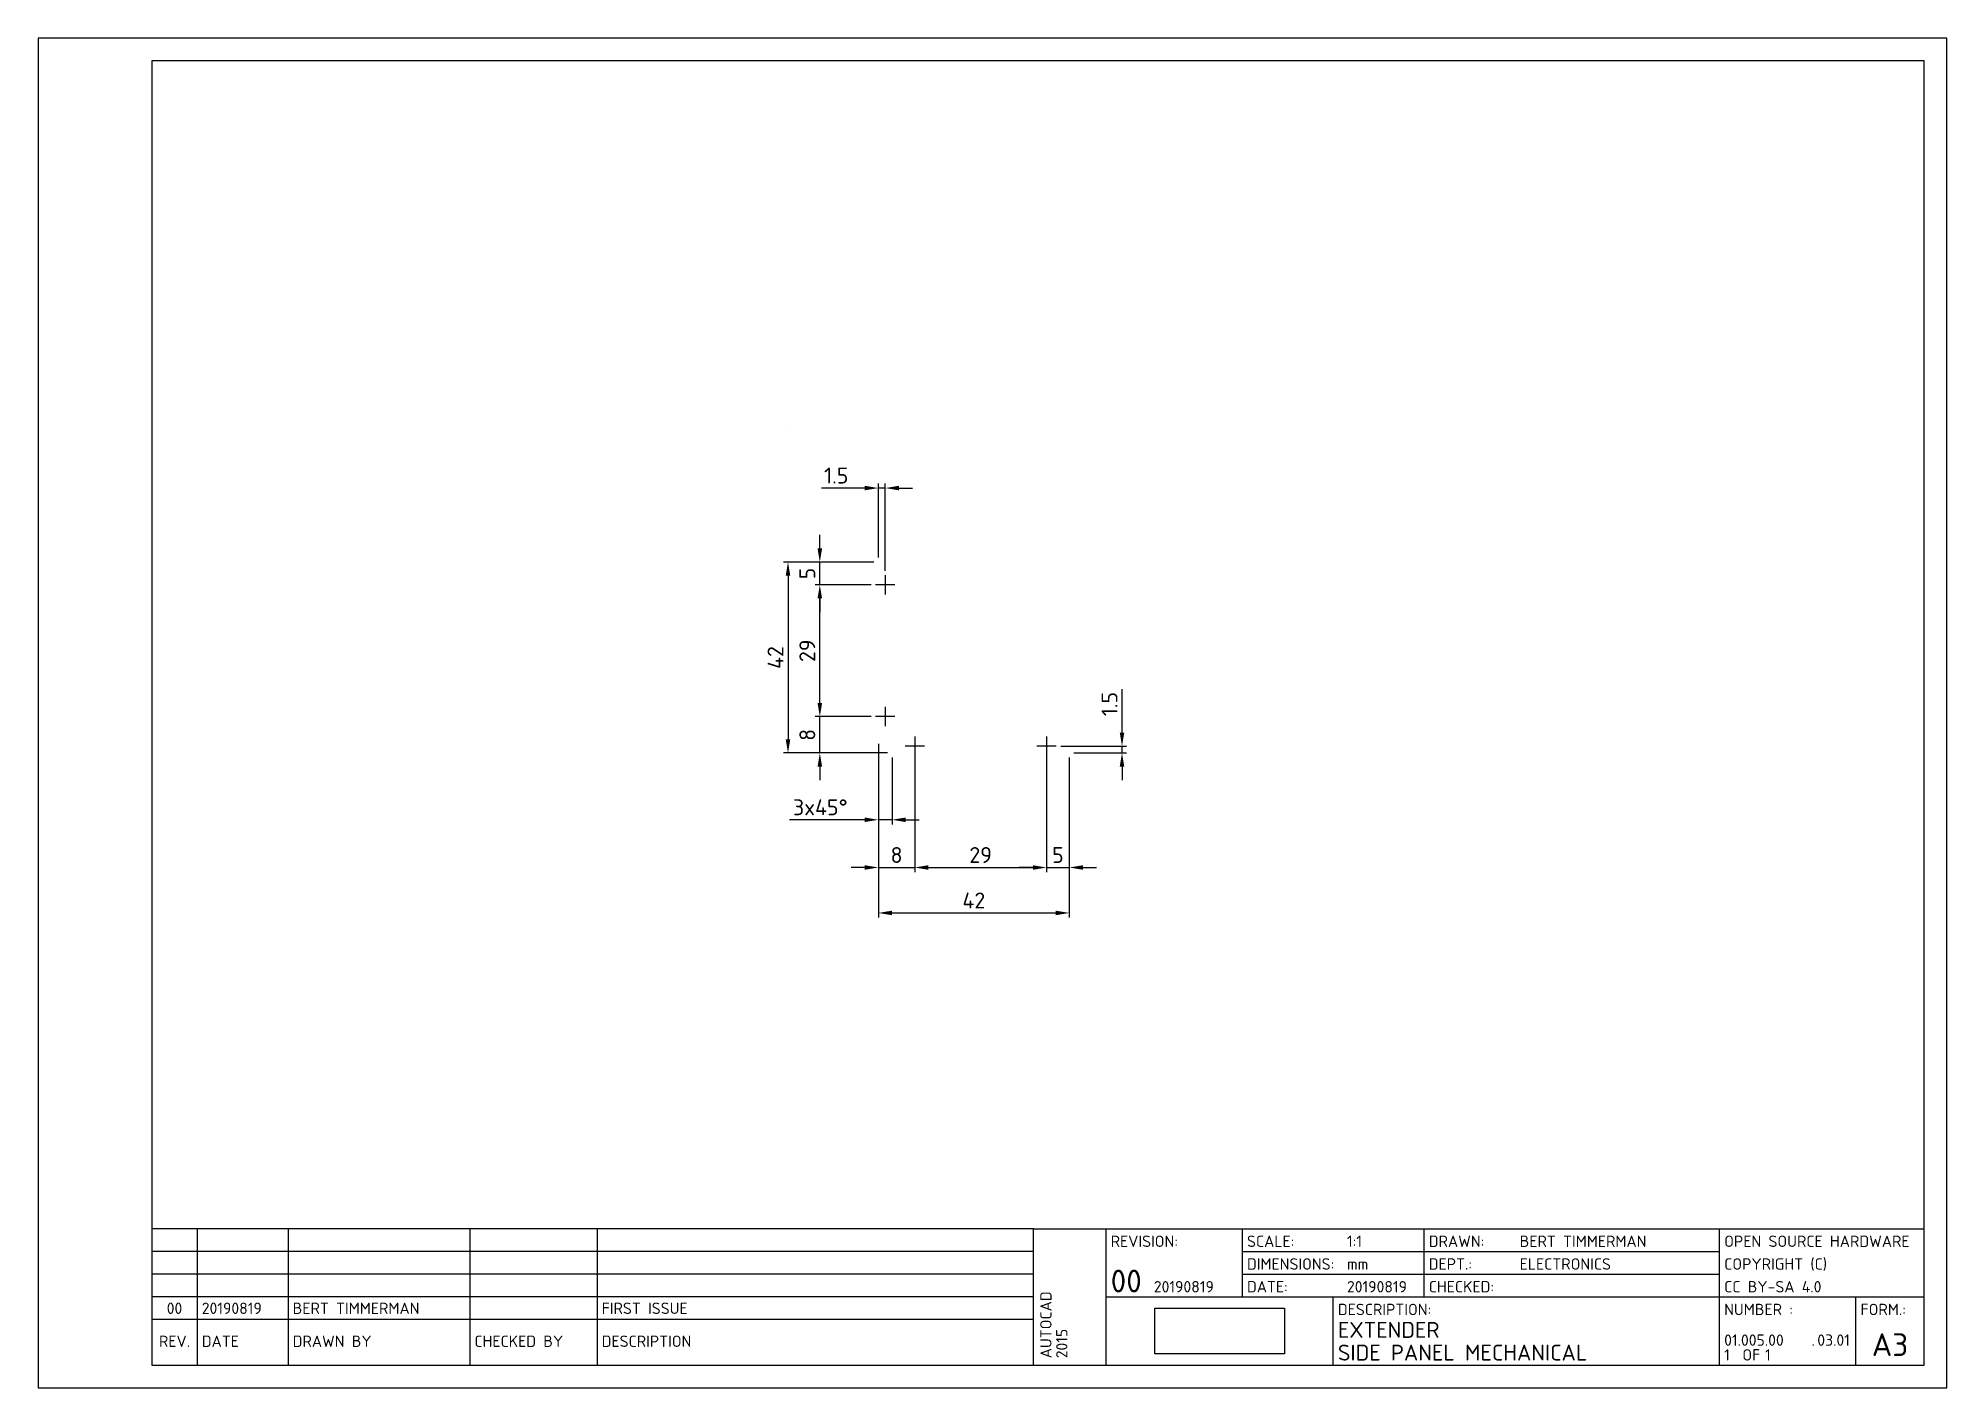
# Paper-space layout 'Layout1' of a CAD drawing. Extents: x 0 to 420, y 0 to 297.
# The model-space entities are those that its viewports show. They can reach past a viewport. Long polylines and large blocks are cut down to what shows.
import ezdxf
from ezdxf.enums import TextEntityAlignment as Align

# ---------------------------------------------------------------- set-up
doc = ezdxf.new("R2010")
doc.units = 0
doc.header["$LTSCALE"] = 10
doc.header["$MEASUREMENT"] = 0
doc.header["$PDMODE"] = 98
doc.header["$PDSIZE"] = -3
doc.linetypes.add('CENTER', pattern=[2, 1.25, -0.25, 0.25, -0.25])
doc.layers.get('0').update_dxf_attribs({"linetype": 'CONTINUOUS'})
doc.layers.get('DEFPOINTS').update_dxf_attribs({"linetype": 'CONTINUOUS'})
for name, color, linetype in [('DIMENSIONS', 1, 'CONTINUOUS'), ('GENERAL', 7, 'CONTINUOUS'), ('TITLEBLOCK', 7, 'CONTINUOUS')]:
    doc.layers.add(name, color=color, linetype=linetype)
doc.styles.add('ISO', font='isocpeur.ttf')
doc.dimstyles.get("Standard").update_dxf_attribs({"dimtxt": 3.5, "dimasz": 3, "dimexe": 1, "dimexo": 1, "dimgap": 1, "dimtad": 1, "dimdec": 3, "dimdsep": 46, "dimtxsty": 'ISO', "dimcen": 1, "dimclrt": 2, "dimadec": 0, "dimazin": 0, "dimtfac": 1, "dimtdec": 3, "dimtmove": 0, "dimatfit": 3, "dimfxl": 1, "dimtolj": 1, "dimarcsym": 0})
picture_1 = doc.add_image_def('image1.png', size_in_pixel=(403, 141))

# ---------------------------------------------------------------- blocks, each defined once
blk = doc.blocks.new('A3')
at = {"layer": 'TITLEBLOCK', "color": 3}
for p, q in [((219, 35), (25, 35)), ((219, 35), (415, 35)), ((219, 5), (219, 35)), ((235, 5), (235, 35)), ((265, 20), (265, 35)), ((305, 20), (305, 35)), ((370, 5), (370, 35)), ((265, 30), (370, 30)), ((265, 25), (370, 25)), ((235, 20), (415, 20)), ((285, 5), (285, 20)), ((400, 5), (400, 20)), ((219, 15), (25, 15))]:
    blk.add_line(p, q, dxfattribs=at)
at = {"layer": 'TITLEBLOCK'}
for p, q in [((35, 35), (35, 5)), ((55, 35), (55, 5)), ((95, 35), (95, 5)), ((123, 35), (123, 5)), ((219, 30), (25, 30)), ((219, 25), (25, 25)), ((219, 20), (25, 20))]:
    blk.add_line(p, q, dxfattribs=at)
at = {"layer": 'TITLEBLOCK', "color": 1}
blk.add_lwpolyline([(0, 0), (420, 0), (420, 297), (0, 297)], close=True, dxfattribs=at)
at = {"layer": 'TITLEBLOCK', "color": 4}
blk.add_lwpolyline([(25, 5), (415, 5), (415, 292), (25, 292), (25, 5)], dxfattribs=at)
at = {"layer": 'TITLEBLOCK', "style": 'ISO'}
for s, p in [('REVISION:', (236, 31)), ('SCALE:', (266, 31)), ('DRAWN:', (306, 31)), ('DIMENSIONS:', (266, 26)), ('DEPT.:', (306, 26)), ('DATE:', (266, 21)), ('CHECKED:', (306, 21)), ('DESCRIPTION:', (286, 16)), ('NUMBER :', (371, 16)), ('FORM.:', (401, 16)), ('DATE', (36, 9)), ('DRAWN BY', (56, 9)), ('CHECKED BY', (96, 9)), ('DESCRIPTION', (124, 9)), ('OF', (375, 6)), ('.', (390.25, 9.25))]:
    blk.add_text(s, height=2.5, dxfattribs=at).set_placement(p)
blk.add_text('REV.', height=2.5, dxfattribs=at).set_placement((30, 9), align=Align.CENTER)
for tag, p in [('REV4', (30, 31.25)), ('REV3', (30, 26.25)), ('REV2', (30, 21.25)), ('REV1', (30, 16.25))]:
    blk.add_attdef(tag, text='', height=2.5, dxfattribs=at).set_placement(p, align=Align.CENTER)
for tag, p in [('DATUM4', (36, 31.25)), ('GET4', (56, 31.25)), ('GEZ4', (96, 31.25)), ('OMSCHR4', (124, 31.25)), ('DATUM3', (36, 26.25)), ('GET3', (56, 26.25)), ('GEZ3', (96, 26.25)), ('OMSCHR3', (124, 26.25)), ('DATUM2', (36, 21.25)), ('GET2', (56, 21.25)), ('GEZ2', (96, 21.25)), ('OMSCHR2', (124, 21.25)), ('DATUM1', (36, 16.25)), ('GET1', (56, 16.25)), ('GEZ1', (96, 16.25)), ('OMSCHR1', (124, 16.25))]:
    blk.add_attdef(tag, p, '', height=2.5, dxfattribs=at)
at = {"layer": 'TITLEBLOCK', "color": 2, "style": 'ISO'}
for tag, p, height in [('S', (288, 31), 2.5), ('GET', (326, 31), 2.5), ('OPM1', (371, 31), 2.5), ('ME', (288, 26), 2.5), ('AFD', (326, 26), 2.5), ('OPM2', (371, 26), 2.5), ('LDATUM', (245.5, 21), 2.5), ('DATUM', (288, 21), 2.5), ('GEZ', (326, 21), 2.5), ('OPM3', (371, 21), 2.5), ('BEN1', (286, 11), 3.5), ('CAT', (371, 12.5), 2.5), ('INST', (378, 12.5), 2.5), ('BEN2', (286, 6), 3.5), ('PARTNO', (371, 9.25), 2.5), ('B', (371, 6), 2.5), ('NOBLZ', (380, 6), 2.5), ('TEK', (391.5, 9.25), 2.5)]:
    blk.add_attdef(tag, p, '', height=height, dxfattribs=at)
at = {"layer": 'TITLEBLOCK', "color": 3, "style": 'ISO'}
blk.add_attdef('L', (236, 21), '', height=5, dxfattribs=at)
at = {"layer": 'TITLEBLOCK', "color": 2, "style": 'ISO'}
for tag, p in [('DOSNAAM', (230, 6.5)), ('SYSTEEM', (223, 6.5)), ('FLOPPY', (233.5, 6.5)), ('REL', (226.5, 6.5))]:
    blk.add_attdef(tag, p, '', height=2.5, rotation=90, dxfattribs=at)
for tag, p in [('NAAM', (260, 14)), ('PLAATS', (260, 7.5))]:
    blk.add_attdef(tag, text='', height=3.5, dxfattribs=at).set_placement(p, align=Align.CENTER)
at = {"layer": 'TITLEBLOCK', "color": 3, "style": 'ISO'}
blk.add_attdef('F', text='', height=5, dxfattribs=at).set_placement((407.5, 7), align=Align.CENTER)
blk = doc.blocks.new('*D2')
at = {"layer": 'DEFPOINTS', "color": 0, "transparency": 16777216}
for p in [(184.89, 142.7), (187.89, 139.7), (184.89, 125)]:
    blk.add_point(p, dxfattribs=at)
at = {"layer": 'DIMENSIONS', "color": 0, "lineweight": -2, "transparency": 16777216}
for p, q in [((184.89, 141.7), (184.89, 124)), ((187.89, 138.7), (187.89, 124)), ((181.89, 125), (165.34, 125)), ((187.89, 125), (184.89, 125)), ((190.89, 125), (193.89, 125))]:
    blk.add_line(p, q, dxfattribs=at)
at = {"layer": 'DIMENSIONS', "color": 0, "transparency": 16777216}
for points in [[(181.89, 125.5), (181.89, 124.5), (184.89, 125)], [(190.89, 125.5), (190.89, 124.5), (187.89, 125)]]:
    blk.add_solid(points, dxfattribs=at)
at = {"layer": 'DIMENSIONS', "color": 2, "transparency": 16777216, "insert": (172.12, 127.75), "char_height": 3.5, "attachment_point": 5, "style": 'ISO'}
blk.add_mtext('\\A1;3x45%%d', dxfattribs=at)
blk = doc.blocks.new('*D3')
at = {"layer": 'DEFPOINTS', "color": 0, "transparency": 16777216}
for p in [(184.89, 142.7), (226.89, 139.7), (226.89, 104.5)]:
    blk.add_point(p, dxfattribs=at)
at = {"layer": 'DIMENSIONS', "color": 0, "lineweight": -2, "transparency": 16777216}
for p, q in [((184.89, 141.7), (184.89, 103.5)), ((226.89, 138.7), (226.89, 103.5)), ((187.89, 104.5), (223.89, 104.5))]:
    blk.add_line(p, q, dxfattribs=at)
at = {"layer": 'DIMENSIONS', "color": 0, "transparency": 16777216}
for points in [[(187.89, 105), (187.89, 104), (184.89, 104.5)], [(223.89, 105), (223.89, 104), (226.89, 104.5)]]:
    blk.add_solid(points, dxfattribs=at)
at = {"layer": 'DIMENSIONS', "color": 2, "transparency": 16777216, "insert": (205.89, 107.25), "char_height": 3.5, "attachment_point": 5, "style": 'ISO'}
blk.add_mtext('\\A1;42', dxfattribs=at)
blk = doc.blocks.new('*D4')
at = {"layer": 'DEFPOINTS', "color": 0, "transparency": 16777216}
for p in [(184.89, 181.7), (165, 139.7), (187.89, 139.7)]:
    blk.add_point(p, dxfattribs=at)
at = {"layer": 'DIMENSIONS', "color": 0, "lineweight": -2, "transparency": 16777216}
for p, q in [((183.89, 181.7), (164, 181.7)), ((165, 178.7), (165, 142.7)), ((186.89, 139.7), (164, 139.7))]:
    blk.add_line(p, q, dxfattribs=at)
at = {"layer": 'DIMENSIONS', "color": 0, "transparency": 16777216}
for points in [[(164.5, 178.7), (165.5, 178.7), (165, 181.7)], [(164.5, 142.7), (165.5, 142.7), (165, 139.7)]]:
    blk.add_solid(points, dxfattribs=at)
at = {"layer": 'DIMENSIONS', "color": 2, "transparency": 16777216, "insert": (162.25, 160.7), "char_height": 3.5, "attachment_point": 5, "rotation": 90, "style": 'ISO'}
blk.add_mtext('\\A1;42', dxfattribs=at)
blk = doc.blocks.new('*D6')
at = {"layer": 'DEFPOINTS', "color": 0, "transparency": 16777216}
for p in [(184.89, 198), (184.89, 181.7), (186.39, 178.82)]:
    blk.add_point(p, dxfattribs=at)
at = {"layer": 'DIMENSIONS', "color": 0, "lineweight": -2, "transparency": 16777216}
for p, q in [((181.89, 198), (172.34, 198)), ((184.89, 182.7), (184.89, 199)), ((186.39, 198), (184.89, 198)), ((186.39, 179.82), (186.39, 199)), ((189.39, 198), (192.39, 198))]:
    blk.add_line(p, q, dxfattribs=at)
at = {"layer": 'DIMENSIONS', "color": 0, "transparency": 16777216}
for points in [[(181.89, 198.5), (181.89, 197.5), (184.89, 198)], [(189.39, 198.5), (189.39, 197.5), (186.39, 198)]]:
    blk.add_solid(points, dxfattribs=at)
at = {"layer": 'DIMENSIONS', "color": 2, "transparency": 16777216, "insert": (175.62, 200.75), "char_height": 3.5, "attachment_point": 5, "style": 'ISO'}
blk.add_mtext('\\A1;1.5', dxfattribs=at)
blk = doc.blocks.new('*D7')
at = {"layer": 'DEFPOINTS', "color": 0, "transparency": 16777216}
for p in [(192.89, 141.2), (221.89, 141.2), (221.89, 114.5)]:
    blk.add_point(p, dxfattribs=at)
at = {"layer": 'DIMENSIONS', "color": 0, "lineweight": -2, "transparency": 16777216}
for p, q in [((192.89, 140.2), (192.89, 113.5)), ((221.89, 140.2), (221.89, 113.5)), ((195.89, 114.5), (218.89, 114.5))]:
    blk.add_line(p, q, dxfattribs=at)
at = {"layer": 'DIMENSIONS', "color": 0, "transparency": 16777216}
for points in [[(195.89, 115), (195.89, 114), (192.89, 114.5)], [(218.89, 115), (218.89, 114), (221.89, 114.5)]]:
    blk.add_solid(points, dxfattribs=at)
at = {"layer": 'DIMENSIONS', "color": 2, "transparency": 16777216, "insert": (207.39, 117.25), "char_height": 3.5, "attachment_point": 5, "style": 'ISO'}
blk.add_mtext('\\A1;29', dxfattribs=at)
blk = doc.blocks.new('*D8')
at = {"layer": 'DEFPOINTS', "color": 0, "transparency": 16777216}
for p in [(184.89, 142.7), (192.89, 141.2), (192.89, 114.5)]:
    blk.add_point(p, dxfattribs=at)
at = {"layer": 'DIMENSIONS', "color": 0, "lineweight": -2, "transparency": 16777216}
for p, q in [((184.89, 141.7), (184.89, 113.5)), ((192.89, 140.2), (192.89, 113.5)), ((181.89, 114.5), (178.89, 114.5)), ((184.89, 114.5), (192.89, 114.5)), ((195.89, 114.5), (198.89, 114.5))]:
    blk.add_line(p, q, dxfattribs=at)
at = {"layer": 'DIMENSIONS', "color": 0, "transparency": 16777216}
for points in [[(181.89, 115), (181.89, 114), (184.89, 114.5)], [(195.89, 115), (195.89, 114), (192.89, 114.5)]]:
    blk.add_solid(points, dxfattribs=at)
at = {"layer": 'DIMENSIONS', "color": 2, "transparency": 16777216, "insert": (188.89, 117.25), "char_height": 3.5, "attachment_point": 5, "style": 'ISO'}
blk.add_mtext('\\A1;8', dxfattribs=at)
blk = doc.blocks.new('*D9')
at = {"layer": 'DEFPOINTS', "color": 0, "transparency": 16777216}
for p in [(221.89, 141.2), (226.89, 139.7), (226.89, 114.5)]:
    blk.add_point(p, dxfattribs=at)
at = {"layer": 'DIMENSIONS', "color": 0, "lineweight": -2, "transparency": 16777216}
for p, q in [((221.89, 140.2), (221.89, 113.5)), ((226.89, 138.7), (226.89, 113.5)), ((218.89, 114.5), (215.89, 114.5)), ((221.89, 114.5), (226.89, 114.5)), ((229.89, 114.5), (232.89, 114.5))]:
    blk.add_line(p, q, dxfattribs=at)
at = {"layer": 'DIMENSIONS', "color": 0, "transparency": 16777216}
for points in [[(218.89, 115), (218.89, 114), (221.89, 114.5)], [(229.89, 115), (229.89, 114), (226.89, 114.5)]]:
    blk.add_solid(points, dxfattribs=at)
at = {"layer": 'DIMENSIONS', "color": 2, "transparency": 16777216, "insert": (224.39, 117.25), "char_height": 3.5, "attachment_point": 5, "style": 'ISO'}
blk.add_mtext('\\A1;5', dxfattribs=at)
blk = doc.blocks.new('*D10')
at = {"layer": 'DEFPOINTS', "color": 0, "transparency": 16777216}
for p in [(172, 147.7), (184.27, 147.7), (187.89, 139.7)]:
    blk.add_point(p, dxfattribs=at)
at = {"layer": 'DIMENSIONS', "color": 0, "lineweight": -2, "transparency": 16777216}
for p, q in [((172, 150.7), (172, 153.7)), ((183.27, 147.7), (171, 147.7)), ((172, 139.7), (172, 147.7)), ((186.89, 139.7), (171, 139.7)), ((172, 136.7), (172, 133.7))]:
    blk.add_line(p, q, dxfattribs=at)
at = {"layer": 'DIMENSIONS', "color": 0, "transparency": 16777216}
for points in [[(171.5, 150.7), (172.5, 150.7), (172, 147.7)], [(171.5, 136.7), (172.5, 136.7), (172, 139.7)]]:
    blk.add_solid(points, dxfattribs=at)
at = {"layer": 'DIMENSIONS', "color": 2, "transparency": 16777216, "insert": (169.25, 143.7), "char_height": 3.5, "attachment_point": 5, "rotation": 90, "style": 'ISO'}
blk.add_mtext('\\A1;8', dxfattribs=at)
blk = doc.blocks.new('*D11')
at = {"layer": 'DEFPOINTS', "color": 0, "transparency": 16777216}
for p in [(172, 176.7), (184.27, 176.7), (184.27, 147.7)]:
    blk.add_point(p, dxfattribs=at)
at = {"layer": 'DIMENSIONS', "color": 0, "lineweight": -2, "transparency": 16777216}
for p, q in [((183.27, 176.7), (171, 176.7)), ((172, 150.7), (172, 173.7)), ((183.27, 147.7), (171, 147.7))]:
    blk.add_line(p, q, dxfattribs=at)
at = {"layer": 'DIMENSIONS', "color": 0, "transparency": 16777216}
for points in [[(171.5, 173.7), (172.5, 173.7), (172, 176.7)], [(171.5, 150.7), (172.5, 150.7), (172, 147.7)]]:
    blk.add_solid(points, dxfattribs=at)
at = {"layer": 'DIMENSIONS', "color": 2, "transparency": 16777216, "insert": (169.25, 162.2), "char_height": 3.5, "attachment_point": 5, "rotation": 90, "style": 'ISO'}
blk.add_mtext('\\A1;29', dxfattribs=at)
blk = doc.blocks.new('*D12')
at = {"layer": 'DEFPOINTS', "color": 0, "transparency": 16777216}
for p in [(172, 181.7), (184.89, 181.7), (184.27, 176.7)]:
    blk.add_point(p, dxfattribs=at)
at = {"layer": 'DIMENSIONS', "color": 0, "lineweight": -2, "transparency": 16777216}
for p, q in [((172, 184.7), (172, 187.7)), ((183.89, 181.7), (171, 181.7)), ((172, 176.7), (172, 181.7)), ((183.27, 176.7), (171, 176.7)), ((172, 173.7), (172, 170.7))]:
    blk.add_line(p, q, dxfattribs=at)
at = {"layer": 'DIMENSIONS', "color": 0, "transparency": 16777216}
for points in [[(171.5, 184.7), (172.5, 184.7), (172, 181.7)], [(171.5, 173.7), (172.5, 173.7), (172, 176.7)]]:
    blk.add_solid(points, dxfattribs=at)
at = {"layer": 'DIMENSIONS', "color": 2, "transparency": 16777216, "insert": (169.25, 179.2), "char_height": 3.5, "attachment_point": 5, "rotation": 90, "style": 'ISO'}
blk.add_mtext('\\A1;5', dxfattribs=at)
blk = doc.blocks.new('*D13')
at = {"layer": 'DEFPOINTS', "color": 0, "transparency": 16777216}
for p in [(224.02, 141.2), (226.89, 139.7), (238.5, 141.2)]:
    blk.add_point(p, dxfattribs=at)
at = {"layer": 'DIMENSIONS', "color": 0, "lineweight": -2, "transparency": 16777216}
for p, q in [((238.5, 144.2), (238.5, 153.75)), ((225.02, 141.2), (239.5, 141.2)), ((227.89, 139.7), (239.5, 139.7)), ((238.5, 139.7), (238.5, 141.2)), ((238.5, 136.7), (238.5, 133.7))]:
    blk.add_line(p, q, dxfattribs=at)
at = {"layer": 'DIMENSIONS', "color": 0, "transparency": 16777216}
for points in [[(238, 144.2), (239, 144.2), (238.5, 141.2)], [(238, 136.7), (239, 136.7), (238.5, 139.7)]]:
    blk.add_solid(points, dxfattribs=at)
at = {"layer": 'DIMENSIONS', "color": 2, "transparency": 16777216, "insert": (235.75, 150.47), "char_height": 3.5, "attachment_point": 5, "rotation": 90, "style": 'ISO'}
blk.add_mtext('\\A1;1.5', dxfattribs=at)

msp = doc.modelspace()

# ---------------------------------------------------------------- linework, layer by layer
at = {"color": 1, "linetype": 'CENTER', "extrusion": (0, 1, 0)}
msp.add_line((-195, 1, -174.75), (-195, 1, -225.25), dxfattribs=at)
at = {"layer": 'DIMENSIONS'}
for p, q in [((-171.125, -33), (-175.375, -33)), ((-173.25, -30.875), (-173.25, -35.125)), ((-171.125, -62), (-175.375, -62)), ((-173.25, -59.875), (-173.25, -64.125)), ((-166.75, -66.375), (-166.75, -70.625)), ((-137.75, -66.375), (-137.75, -70.625)), ((-164.625, -68.5), (-168.875, -68.5)), ((-135.625, -68.5), (-139.875, -68.5))]:
    msp.add_line(p, q, dxfattribs=at)

psp = doc.layouts.get("Layout1")

# ---------------------------------------------------------------- block references
ref = psp.add_blockref('A3', (0, 0))
ref.add_attrib('PARTNO', '01.005.00', (371, 9.25), dxfattribs={"layer": 'TITLEBLOCK', "color": 2, "height": 2.5, "style": 'ISO'})
ref.add_attrib('TEK', '03.01', (391.5, 9.25), dxfattribs={"layer": 'TITLEBLOCK', "color": 2, "height": 2.5, "style": 'ISO'})
ref.add_attrib('B', '1', (371, 6), dxfattribs={"layer": 'TITLEBLOCK', "color": 2, "height": 2.5, "style": 'ISO'})
ref.add_attrib('NOBLZ', '1', (380, 6), dxfattribs={"layer": 'TITLEBLOCK', "color": 2, "height": 2.5, "style": 'ISO'})
ref.add_attrib('L', '00', (236, 21), dxfattribs={"layer": 'TITLEBLOCK', "color": 3, "height": 5, "style": 'ISO'})
ref.add_attrib('LDATUM', '20190819', (245.5, 21), dxfattribs={"layer": 'TITLEBLOCK', "color": 2, "height": 2.5, "style": 'ISO'})
ref.add_attrib('F', 'A3', dxfattribs={"layer": 'TITLEBLOCK', "color": 3, "height": 5, "style": 'ISO'}).set_placement((407.5, 7), align=Align.CENTER)
ref.add_attrib('BEN1', 'EXTENDER', (286, 11), dxfattribs={"layer": 'TITLEBLOCK', "color": 2, "height": 3.5, "style": 'ISO'})
ref.add_attrib('BEN2', 'SIDE PANEL MECHANICAL', (286, 6), dxfattribs={"layer": 'TITLEBLOCK', "color": 2, "height": 3.5, "style": 'ISO'})
ref.add_attrib('S', '1:1', (288, 31), dxfattribs={"layer": 'TITLEBLOCK', "color": 2, "height": 2.5, "style": 'ISO'})
ref.add_attrib('ME', 'mm', (288, 26), dxfattribs={"layer": 'TITLEBLOCK', "color": 2, "height": 2.5, "style": 'ISO'})
ref.add_attrib('DATUM', '20190819', (288, 21), dxfattribs={"layer": 'TITLEBLOCK', "color": 2, "height": 2.5, "style": 'ISO'})
ref.add_attrib('GET', 'BERT TIMMERMAN', (326, 31), dxfattribs={"layer": 'TITLEBLOCK', "color": 2, "height": 2.5, "style": 'ISO'})
ref.add_attrib('AFD', 'ELECTRONICS', (326, 26), dxfattribs={"layer": 'TITLEBLOCK', "color": 2, "height": 2.5, "style": 'ISO'})
ref.add_attrib('OPM1', 'OPEN SOURCE HARDWARE', (371, 31), dxfattribs={"layer": 'TITLEBLOCK', "color": 2, "height": 2.5, "style": 'ISO'})
ref.add_attrib('OPM2', 'COPYRIGHT (C)', (371, 26), dxfattribs={"layer": 'TITLEBLOCK', "color": 2, "height": 2.5, "style": 'ISO'})
ref.add_attrib('OPM3', 'CC BY-SA 4.0', (371, 21), dxfattribs={"layer": 'TITLEBLOCK', "color": 2, "height": 2.5, "style": 'ISO'})
ref.add_attrib('SYSTEEM', 'AUTOCAD', (223, 6.5), dxfattribs={"layer": 'TITLEBLOCK', "color": 2, "height": 2.5, "rotation": 90, "style": 'ISO'})
ref.add_attrib('REL', '2015', (226.5, 6.5), dxfattribs={"layer": 'TITLEBLOCK', "color": 2, "height": 2.5, "rotation": 90, "style": 'ISO'})
ref.add_attrib('REV1', '00', dxfattribs={"layer": 'TITLEBLOCK', "height": 2.5, "style": 'ISO'}).set_placement((30, 16.25), align=Align.CENTER)
ref.add_attrib('DATUM1', '20190819', (36, 16.25), dxfattribs={"layer": 'TITLEBLOCK', "height": 2.5, "style": 'ISO'})
ref.add_attrib('GET1', 'BERT TIMMERMAN', (56, 16.25), dxfattribs={"layer": 'TITLEBLOCK', "height": 2.5, "style": 'ISO'})
ref.add_attrib('OMSCHR1', 'FIRST ISSUE', (124, 16.25), dxfattribs={"layer": 'TITLEBLOCK', "height": 2.5, "style": 'ISO'})

# ---------------------------------------------------------------- dimensions: what is measured, and where the dimension line sits
at = {"layer": 'DIMENSIONS'}
for base, p1, p2, picture, middle in [((184.8946, 198), (186.3946, 178.8236), (184.8946, 181.6986), '*D6', (175.6196, 200.75)), ((192.8946, 114.5), (184.8946, 142.6986), (192.8946, 141.1986), '*D8', (188.8946, 117.25)), ((226.8946, 104.5), (184.8946, 142.6986), (226.8946, 139.6986), '*D3', (205.8946, 107.25)), ((221.8946, 114.5), (192.8946, 141.1986), (221.8946, 141.1986), '*D7', (207.3946, 117.25)), ((226.8946, 114.5), (221.8946, 141.1986), (226.8946, 139.6986), '*D9', (224.3946, 117.25))]:
    dim = psp.add_linear_dim(base=base, p1=p1, p2=p2, dimstyle='Standard', dxfattribs=at)
    dim.commit()
    dim.dimension.update_dxf_attribs({"geometry": picture, "text_midpoint": middle})
for base, p1, p2, picture, middle in [((172, 181.6986), (184.2696, 176.6986), (184.8946, 181.6986), '*D12', (169.25, 179.1986)), ((165, 139.6986), (184.8946, 181.6986), (187.8946, 139.6986), '*D4', (162.25, 160.6986)), ((172, 176.6986), (184.2696, 147.6986), (184.2696, 176.6986), '*D11', (169.25, 162.1986)), ((172, 147.6986), (187.8946, 139.6986), (184.2696, 147.6986), '*D10', (169.25, 143.6986)), ((238.5, 141.1986), (226.8946, 139.6986), (224.0196, 141.1986), '*D13', (235.75, 150.4736))]:
    dim = psp.add_linear_dim(base=base, p1=p1, p2=p2, angle=90, dimstyle='Standard', dxfattribs=at)
    dim.commit()
    dim.dimension.update_dxf_attribs({"geometry": picture, "text_midpoint": middle})
dim = psp.add_linear_dim(base=(184.8946, 125), p1=(187.8946, 139.6986), p2=(184.8946, 142.6986), text='<>x45%%d', dimstyle='Standard', dxfattribs=at)
dim.commit()
dim.dimension.update_dxf_attribs({"geometry": '*D2', "text_midpoint": (172.1196, 127.75)})

# ---------------------------------------------------------------- pictures from other files: only their frames are drawn
image = psp.add_image(picture_1, insert=(245.7092, 7.5), size_in_units=(28.5816, 10))
image.dxf.flags = 7

# ---------------------------------------------------------------- viewports
at = {"layer": 'GENERAL'}
psp.add_viewport(center=(220, 163.5), size=(390, 257), view_center_point=(-139.6446, -46.1986), view_height=257, dxfattribs=at)

doc.saveas('drawing.dxf')
